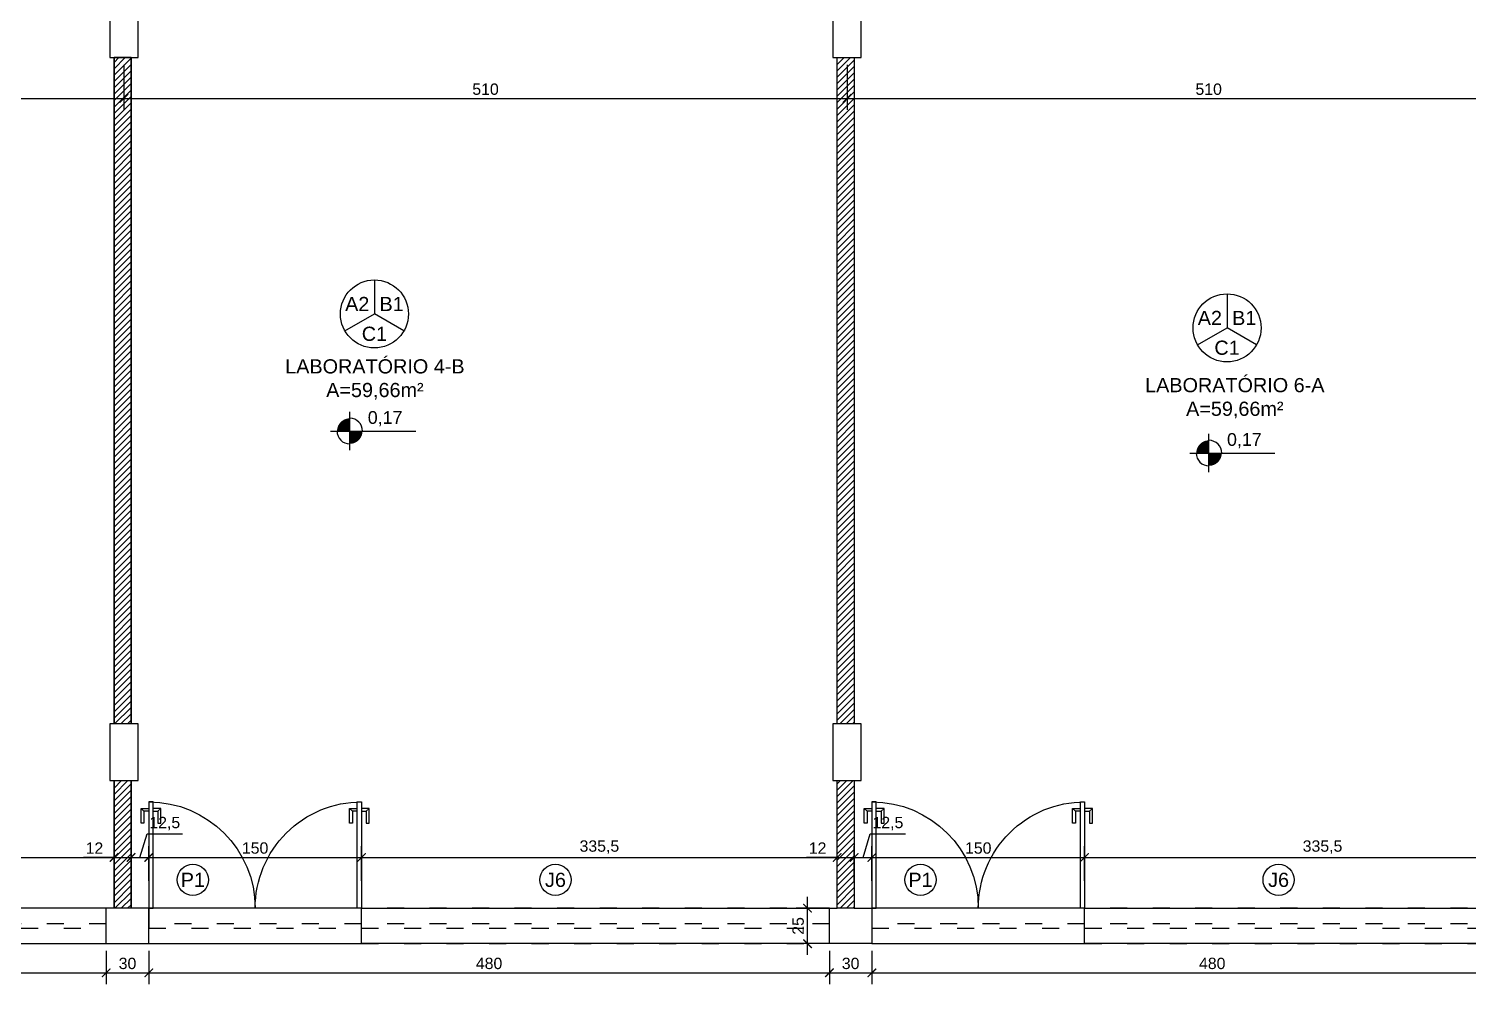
# Model space of a CAD drawing. Header units: millimetres. Extents: x 175 to 8625, y 306 to 3276.
# Drawn here: x 1997 to 3013, y 1422 to 2096 of the extents above; entities that cross this region are included whole.
import ezdxf
from ezdxf.enums import TextEntityAlignment as Align

# ---------------------------------------------------------------- set-up
doc = ezdxf.new("R2010")
doc.units = ezdxf.units.MM
doc.linetypes.add('ACAD_ISO03W100', pattern=[30, 12, -18])
for name, color, linetype in [('CONSTRUIR - CARTONADO', 161, 'Continuous'), ('COTA', 8, 'Continuous'), ('Esquadrias', 4, 'Continuous'), ('Estrutura', 49, 'Continuous'), ('LEGENDA', 7, 'Continuous'), ('PAREDE', 5, 'Continuous'), ('SOLEIRA', 8, 'Continuous'), ('Texto', 7, 'Continuous')]:
    doc.layers.add(name, color=color, linetype=linetype)
doc.styles.add('ARIAL', font='Arial.ttf')
doc.dimstyles.new('COTA 50', dxfattribs={"dimscale": 0.5, "dimtxt": 16, "dimasz": 12, "dimexe": 16, "dimexo": 10, "dimgap": 5, "dimtad": 1, "dimrnd": 0.5, "dimtxsty": 'ARIAL', "dimblk": 'ARCHTICK', "dimcen": 2.5, "dimdle": 16, "dimclrd": 8, "dimclre": 8, "dimclrt": 7, "dimadec": 0, "dimazin": 0, "dimtfac": 1, "dimtmove": 1, "dimatfit": 3, "dimfxl": 1, "dimarcsym": 0})

# ---------------------------------------------------------------- blocks, each defined once
blk = doc.blocks.new('P150')
at = {"color": 8}
for p, q in [((60, 155.5), (70.4, 155.5)), ((60, 153.4), (60, 155.5)), ((68.4, 153.4), (60, 153.4)), ((68.4, 153.4), (70.4, 155.5)), ((68.4, 150), (68.4, 153.4)), ((70.4, 155.5), (70.4, 150)), ((60, 143.6), (60, 141.5)), ((68.4, 143.6), (60, 143.6)), ((70.4, 150), (68.4, 150)), ((68.4, 147), (68.4, 143.6)), ((68.4, 143.6), (70.4, 141.5)), ((70.4, 141.5), (70.4, 147)), ((60, 141.5), (70.4, 141.5)), ((60, 8.5), (70.4, 8.5)), ((60, 6.4), (60, 8.5)), ((68.4, 6.4), (60, 6.4)), ((68.4, 6.4), (70.4, 8.5)), ((68.4, 3), (68.4, 6.4)), ((70.4, 0), (68.4, 0)), ((68.4, 0), (68.4, -3.4)), ((70.4, 8.5), (70.4, 3)), ((70.4, -5.5), (70.4, 0)), ((60, -3.4), (60, -5.5)), ((68.4, -3.4), (60, -3.4)), ((60, -5.5), (70.4, -5.5)), ((68.4, -3.4), (70.4, -5.5))]:
    blk.add_line(p, q, dxfattribs=at)
for p, q in [((0, 150), (0, 147)), ((75, 150), (0, 150)), ((0, 147), (75, 147)), ((75, 147), (75, 150)), ((0, 3), (75, 3)), ((0, 0), (0, 3)), ((75, 0), (0, 0)), ((75, 3), (75, 0))]:
    blk.add_line(p, q)
for centre, start, end in [((0, 150), 270, 0), ((0, 0), 0, 90)]:
    blk.add_arc(centre, 75, start, end, dxfattribs=at)
blk = doc.blocks.new('IND.ESQ.')
at = {"layer": 'Texto'}
blk.add_circle((0, 0), 5.5, dxfattribs=at)
at = {"layer": 'Texto', "style": 'ARIAL'}
blk.add_attdef('PP', text='', height=5, dxfattribs=at).set_placement((0, 0), align=Align.MIDDLE_CENTER)
blk = doc.blocks.new('A$C1DFB60F3')
at = {"layer": 'Texto', "color": 0, "linetype": 'ByBlock'}
for p, q in [((0, -13.5), (0, 13.5)), ((-13.5, 0), (46.5, 0))]:
    blk.add_line(p, q, dxfattribs=at)
at = {"layer": 'Texto', "color": 0, "linetype": 'ByBlock', "const_width": 9}
for points in [[(-4.5, 0, -0.414214), (0, 4.5, -0.618034)], [(0, -4.5, 0.414214), (4.5, 0, 0.618034)]]:
    blk.add_lwpolyline(points, format="xyb", dxfattribs=at)
at = {"layer": 'Texto', "color": 0, "linetype": 'ByBlock'}
for start, end in [(0, 90), (180, 270)]:
    blk.add_arc((0, 0), 9, start, end, dxfattribs=at)
at = {"layer": 'Texto', "color": 0, "linetype": 'ByBlock', "style": 'ARIAL'}
blk.add_attdef('0,00', (12.7, 5.1), '', height=9, dxfattribs=at)
blk = doc.blocks.new('PIZZA')
at = {"layer": 'Texto'}
for points in [[(0, 12), (0, 0)], [(-10.39, -6), (0, 0)], [(10.39, -6), (0, 0)]]:
    blk.add_lwpolyline(points, dxfattribs=at)
blk.add_circle((0, 0), 12, dxfattribs=at)
at = {"layer": 'Texto', "style": 'ARIAL'}
for tag, p in [('A1', (-6.06, 3.5)), ('B1', (6.06, 3.5)), ('C1', (0, -7))]:
    blk.add_attdef(tag, text='', height=5, dxfattribs=at).set_placement(p, align=Align.MIDDLE_CENTER)
blk = doc.blocks.new('_ArchTick')
at = {"layer": 'Texto', "color": 0, "const_width": 0.15}
blk.add_lwpolyline([(-0.5, -0.5), (0.5, 0.5)], dxfattribs=at)
blk = doc.blocks.new('*D78')
at = {"layer": 'COTA', "color": 8, "lineweight": -2, "transparency": 16777216}
for p, q in [((2546.7, 1442.6), (2546.7, 1483.6)), ((2557.1, 1475.6), (2538.7, 1475.6)), ((2557.1, 1450.6), (2538.7, 1450.6))]:
    blk.add_line(p, q, dxfattribs=at)
at = {"layer": 'Defpoints', "color": 0, "lineweight": -3, "transparency": 16777216}
for p in [(2546.7, 1475.6), (2562.1, 1475.6), (2562.1, 1450.6)]:
    blk.add_point(p, dxfattribs=at)
at = {"layer": 'COTA', "color": 8, "lineweight": -2, "transparency": 16777216, "xscale": 6, "yscale": 6, "zscale": 6}
for p, rotation in [((2546.7, 1475.6), 90), ((2546.7, 1450.6), 270)]:
    blk.add_blockref('_ArchTick', p, dxfattribs=dict(at, rotation=rotation))
at = {"layer": 'COTA', "color": 7, "lineweight": -2, "transparency": 16777216, "insert": (2540.1, 1463.1), "char_height": 8, "attachment_point": 5, "rotation": 90, "style": 'ARIAL'}
blk.add_mtext('25', dxfattribs=at)
blk = doc.blocks.new('*D147')
at = {"layer": 'COTA', "color": 8, "lineweight": -2, "transparency": 16777216}
for p, q in [((2057.6, 1494.8), (2057.6, 1519.4)), ((1714.1, 1511.4), (2065.6, 1511.4)), ((1722.1, 1508.1), (1722.1, 1503.4))]:
    blk.add_line(p, q, dxfattribs=at)
at = {"layer": 'Defpoints', "color": 0, "lineweight": -3, "transparency": 16777216}
for p in [(1722.1, 1513.1), (2057.6, 1511.4), (2057.6, 1489.8)]:
    blk.add_point(p, dxfattribs=at)
at = {"layer": 'COTA', "color": 8, "lineweight": -2, "transparency": 16777216, "xscale": 6, "yscale": 6, "zscale": 6, "rotation": 180}
blk.add_blockref('_ArchTick', (1722.1, 1511.4), dxfattribs=at)
at = {"layer": 'COTA', "color": 8, "lineweight": -2, "transparency": 16777216, "xscale": 6, "yscale": 6, "zscale": 6}
blk.add_blockref('_ArchTick', (2057.6, 1511.4), dxfattribs=at)
at = {"layer": 'COTA', "color": 7, "lineweight": -2, "transparency": 16777216, "insert": (1889.9, 1518.7), "char_height": 8, "attachment_point": 5, "style": 'ARIAL'}
blk.add_mtext('335,5', dxfattribs=at)
blk = doc.blocks.new('*D148')
at = {"layer": 'COTA', "color": 8, "lineweight": -2, "transparency": 16777216}
for p, q in [((2057.6, 1494.8), (2057.6, 1519.4)), ((2069.6, 1494.8), (2069.6, 1519.4)), ((2057.6, 1511.4), (2036, 1511.4)), ((2049.6, 1511.4), (2077.6, 1511.4))]:
    blk.add_line(p, q, dxfattribs=at)
at = {"layer": 'Defpoints', "color": 0, "lineweight": -3, "transparency": 16777216}
for p in [(2069.6, 1511.4), (2057.6, 1489.8), (2069.6, 1489.8)]:
    blk.add_point(p, dxfattribs=at)
at = {"layer": 'COTA', "color": 8, "lineweight": -2, "transparency": 16777216, "xscale": 6, "yscale": 6, "zscale": 6, "rotation": 180}
blk.add_blockref('_ArchTick', (2057.6, 1511.4), dxfattribs=at)
at = {"layer": 'COTA', "color": 8, "lineweight": -2, "transparency": 16777216, "xscale": 6, "yscale": 6, "zscale": 6}
blk.add_blockref('_ArchTick', (2069.6, 1511.4), dxfattribs=at)
at = {"layer": 'COTA', "color": 7, "lineweight": -2, "transparency": 16777216, "insert": (2043.8, 1518), "char_height": 8, "attachment_point": 5, "style": 'ARIAL'}
blk.add_mtext('12', dxfattribs=at)
blk = doc.blocks.new('*D149')
at = {"layer": 'COTA', "color": 8, "lineweight": -2, "transparency": 16777216}
for p, q in [((2075.9, 1511.4), (2080.9, 1528)), ((2080.9, 1528), (2105.9, 1528)), ((2069.6, 1494.8), (2069.6, 1519.4)), ((2082.1, 1494.8), (2082.1, 1519.4)), ((2061.6, 1511.4), (2090.1, 1511.4))]:
    blk.add_line(p, q, dxfattribs=at)
at = {"layer": 'Defpoints', "color": 0, "lineweight": -3, "transparency": 16777216}
for p in [(2082.1, 1511.4), (2069.6, 1489.8), (2082.1, 1489.8)]:
    blk.add_point(p, dxfattribs=at)
at = {"layer": 'COTA', "color": 8, "lineweight": -2, "transparency": 16777216, "xscale": 6, "yscale": 6, "zscale": 6, "rotation": 180}
blk.add_blockref('_ArchTick', (2069.6, 1511.4), dxfattribs=at)
at = {"layer": 'COTA', "color": 8, "lineweight": -2, "transparency": 16777216, "xscale": 6, "yscale": 6, "zscale": 6}
blk.add_blockref('_ArchTick', (2082.1, 1511.4), dxfattribs=at)
at = {"layer": 'COTA', "color": 7, "lineweight": -2, "transparency": 16777216, "insert": (2093.4, 1535.3), "char_height": 8, "attachment_point": 5, "style": 'ARIAL'}
blk.add_mtext('12,5', dxfattribs=at)
blk = doc.blocks.new('*D150')
at = {"layer": 'COTA', "color": 8, "lineweight": -2, "transparency": 16777216}
for p, q in [((2082.1, 1494.8), (2082.1, 1519.4)), ((2232.1, 1494.8), (2232.1, 1519.4)), ((2074.1, 1511.4), (2240.1, 1511.4))]:
    blk.add_line(p, q, dxfattribs=at)
at = {"layer": 'Defpoints', "color": 0, "lineweight": -3, "transparency": 16777216}
for p in [(2232.1, 1511.4), (2082.1, 1489.8), (2232.1, 1489.8)]:
    blk.add_point(p, dxfattribs=at)
at = {"layer": 'COTA', "color": 8, "lineweight": -2, "transparency": 16777216, "xscale": 6, "yscale": 6, "zscale": 6, "rotation": 180}
blk.add_blockref('_ArchTick', (2082.1, 1511.4), dxfattribs=at)
at = {"layer": 'COTA', "color": 8, "lineweight": -2, "transparency": 16777216, "xscale": 6, "yscale": 6, "zscale": 6}
blk.add_blockref('_ArchTick', (2232.1, 1511.4), dxfattribs=at)
at = {"layer": 'COTA', "color": 7, "lineweight": -2, "transparency": 16777216, "insert": (2157.1, 1518), "char_height": 8, "attachment_point": 5, "style": 'ARIAL'}
blk.add_mtext('150', dxfattribs=at)
blk = doc.blocks.new('*D151')
at = {"layer": 'COTA', "color": 8, "lineweight": -2, "transparency": 16777216}
for p, q in [((2232.1, 1494.8), (2232.1, 1519.4)), ((2567.6, 1494.8), (2567.6, 1519.4)), ((2224.1, 1511.4), (2575.6, 1511.4))]:
    blk.add_line(p, q, dxfattribs=at)
at = {"layer": 'Defpoints', "color": 0, "lineweight": -3, "transparency": 16777216}
for p in [(2567.6, 1511.4), (2232.1, 1489.8), (2567.6, 1489.8)]:
    blk.add_point(p, dxfattribs=at)
at = {"layer": 'COTA', "color": 8, "lineweight": -2, "transparency": 16777216, "xscale": 6, "yscale": 6, "zscale": 6, "rotation": 180}
blk.add_blockref('_ArchTick', (2232.1, 1511.4), dxfattribs=at)
at = {"layer": 'COTA', "color": 8, "lineweight": -2, "transparency": 16777216, "xscale": 6, "yscale": 6, "zscale": 6}
blk.add_blockref('_ArchTick', (2567.6, 1511.4), dxfattribs=at)
at = {"layer": 'COTA', "color": 7, "lineweight": -2, "transparency": 16777216, "insert": (2399.9, 1518.7), "char_height": 8, "attachment_point": 5, "style": 'ARIAL'}
blk.add_mtext('335,5', dxfattribs=at)
blk = doc.blocks.new('*D152')
at = {"layer": 'COTA', "color": 8, "lineweight": -2, "transparency": 16777216}
for p, q in [((2567.6, 1494.8), (2567.6, 1519.4)), ((2579.6, 1494.8), (2579.6, 1519.4)), ((2567.6, 1511.4), (2546, 1511.4)), ((2559.6, 1511.4), (2587.6, 1511.4))]:
    blk.add_line(p, q, dxfattribs=at)
at = {"layer": 'Defpoints', "color": 0, "lineweight": -3, "transparency": 16777216}
for p in [(2579.6, 1511.4), (2567.6, 1489.8), (2579.6, 1489.8)]:
    blk.add_point(p, dxfattribs=at)
at = {"layer": 'COTA', "color": 8, "lineweight": -2, "transparency": 16777216, "xscale": 6, "yscale": 6, "zscale": 6, "rotation": 180}
blk.add_blockref('_ArchTick', (2567.6, 1511.4), dxfattribs=at)
at = {"layer": 'COTA', "color": 8, "lineweight": -2, "transparency": 16777216, "xscale": 6, "yscale": 6, "zscale": 6}
blk.add_blockref('_ArchTick', (2579.6, 1511.4), dxfattribs=at)
at = {"layer": 'COTA', "color": 7, "lineweight": -2, "transparency": 16777216, "insert": (2553.8, 1518), "char_height": 8, "attachment_point": 5, "style": 'ARIAL'}
blk.add_mtext('12', dxfattribs=at)
blk = doc.blocks.new('*D153')
at = {"layer": 'COTA', "color": 8, "lineweight": -2, "transparency": 16777216}
for p, q in [((2585.9, 1511.4), (2590.9, 1528)), ((2590.9, 1528), (2615.9, 1528)), ((2579.6, 1494.8), (2579.6, 1519.4)), ((2592.1, 1494.8), (2592.1, 1519.4)), ((2571.6, 1511.4), (2600.1, 1511.4))]:
    blk.add_line(p, q, dxfattribs=at)
at = {"layer": 'Defpoints', "color": 0, "lineweight": -3, "transparency": 16777216}
for p in [(2592.1, 1511.4), (2579.6, 1489.8), (2592.1, 1489.8)]:
    blk.add_point(p, dxfattribs=at)
at = {"layer": 'COTA', "color": 8, "lineweight": -2, "transparency": 16777216, "xscale": 6, "yscale": 6, "zscale": 6, "rotation": 180}
blk.add_blockref('_ArchTick', (2579.6, 1511.4), dxfattribs=at)
at = {"layer": 'COTA', "color": 8, "lineweight": -2, "transparency": 16777216, "xscale": 6, "yscale": 6, "zscale": 6}
blk.add_blockref('_ArchTick', (2592.1, 1511.4), dxfattribs=at)
at = {"layer": 'COTA', "color": 7, "lineweight": -2, "transparency": 16777216, "insert": (2603.4, 1535.3), "char_height": 8, "attachment_point": 5, "style": 'ARIAL'}
blk.add_mtext('12,5', dxfattribs=at)
blk = doc.blocks.new('*D154')
at = {"layer": 'COTA', "color": 8, "lineweight": -2, "transparency": 16777216}
for p, q in [((2592.1, 1494.8), (2592.1, 1519.4)), ((2742.1, 1494.8), (2742.1, 1519.4)), ((2584.1, 1511.4), (2750.1, 1511.4))]:
    blk.add_line(p, q, dxfattribs=at)
at = {"layer": 'Defpoints', "color": 0, "lineweight": -3, "transparency": 16777216}
for p in [(2742.1, 1511.4), (2592.1, 1489.8), (2742.1, 1489.8)]:
    blk.add_point(p, dxfattribs=at)
at = {"layer": 'COTA', "color": 8, "lineweight": -2, "transparency": 16777216, "xscale": 6, "yscale": 6, "zscale": 6, "rotation": 180}
blk.add_blockref('_ArchTick', (2592.1, 1511.4), dxfattribs=at)
at = {"layer": 'COTA', "color": 8, "lineweight": -2, "transparency": 16777216, "xscale": 6, "yscale": 6, "zscale": 6}
blk.add_blockref('_ArchTick', (2742.1, 1511.4), dxfattribs=at)
at = {"layer": 'COTA', "color": 7, "lineweight": -2, "transparency": 16777216, "insert": (2667.1, 1518), "char_height": 8, "attachment_point": 5, "style": 'ARIAL'}
blk.add_mtext('150', dxfattribs=at)
blk = doc.blocks.new('*D155')
at = {"layer": 'COTA', "color": 8, "lineweight": -2, "transparency": 16777216}
for p, q in [((2742.1, 1494.8), (2742.1, 1519.4)), ((3077.6, 1494.8), (3077.6, 1519.4)), ((2734.1, 1511.4), (3085.6, 1511.4))]:
    blk.add_line(p, q, dxfattribs=at)
at = {"layer": 'Defpoints', "color": 0, "lineweight": -3, "transparency": 16777216}
for p in [(3077.6, 1511.4), (2742.1, 1489.8), (3077.6, 1489.8)]:
    blk.add_point(p, dxfattribs=at)
at = {"layer": 'COTA', "color": 8, "lineweight": -2, "transparency": 16777216, "xscale": 6, "yscale": 6, "zscale": 6, "rotation": 180}
blk.add_blockref('_ArchTick', (2742.1, 1511.4), dxfattribs=at)
at = {"layer": 'COTA', "color": 8, "lineweight": -2, "transparency": 16777216, "xscale": 6, "yscale": 6, "zscale": 6}
blk.add_blockref('_ArchTick', (3077.6, 1511.4), dxfattribs=at)
at = {"layer": 'COTA', "color": 7, "lineweight": -2, "transparency": 16777216, "insert": (2909.9, 1518.7), "char_height": 8, "attachment_point": 5, "style": 'ARIAL'}
blk.add_mtext('335,5', dxfattribs=at)
blk = doc.blocks.new('*D181')
at = {"layer": 'COTA', "color": 8, "lineweight": -2, "transparency": 16777216}
for p, q in [((1572.1, 1445.6), (1572.1, 1422)), ((2052.1, 1445.6), (2052.1, 1422)), ((1564.1, 1430), (2060.1, 1430))]:
    blk.add_line(p, q, dxfattribs=at)
at = {"layer": 'Defpoints', "color": 0, "lineweight": -3, "transparency": 16777216}
for p in [(1572.1, 1450.6), (2052.1, 1450.6), (2052.1, 1430)]:
    blk.add_point(p, dxfattribs=at)
at = {"layer": 'COTA', "color": 8, "lineweight": -2, "transparency": 16777216, "xscale": 6, "yscale": 6, "zscale": 6, "rotation": 180}
blk.add_blockref('_ArchTick', (1572.1, 1430), dxfattribs=at)
at = {"layer": 'COTA', "color": 8, "lineweight": -2, "transparency": 16777216, "xscale": 6, "yscale": 6, "zscale": 6}
blk.add_blockref('_ArchTick', (2052.1, 1430), dxfattribs=at)
at = {"layer": 'COTA', "color": 7, "lineweight": -2, "transparency": 16777216, "insert": (1812.1, 1436.6), "char_height": 8, "attachment_point": 5, "style": 'ARIAL'}
blk.add_mtext('480', dxfattribs=at)
blk = doc.blocks.new('*D182')
at = {"layer": 'COTA', "color": 8, "lineweight": -2, "transparency": 16777216}
for p, q in [((2052.1, 1445.6), (2052.1, 1422)), ((2082.1, 1445.6), (2082.1, 1422)), ((2044.1, 1430), (2090.1, 1430))]:
    blk.add_line(p, q, dxfattribs=at)
at = {"layer": 'Defpoints', "color": 0, "lineweight": -3, "transparency": 16777216}
for p in [(2052.1, 1450.6), (2082.1, 1450.6), (2082.1, 1430)]:
    blk.add_point(p, dxfattribs=at)
at = {"layer": 'COTA', "color": 8, "lineweight": -2, "transparency": 16777216, "xscale": 6, "yscale": 6, "zscale": 6, "rotation": 180}
blk.add_blockref('_ArchTick', (2052.1, 1430), dxfattribs=at)
at = {"layer": 'COTA', "color": 8, "lineweight": -2, "transparency": 16777216, "xscale": 6, "yscale": 6, "zscale": 6}
blk.add_blockref('_ArchTick', (2082.1, 1430), dxfattribs=at)
at = {"layer": 'COTA', "color": 7, "lineweight": -2, "transparency": 16777216, "insert": (2067.1, 1436.6), "char_height": 8, "attachment_point": 5, "style": 'ARIAL'}
blk.add_mtext('30', dxfattribs=at)
blk = doc.blocks.new('*D183')
at = {"layer": 'COTA', "color": 8, "lineweight": -2, "transparency": 16777216}
for p, q in [((2082.1, 1445.6), (2082.1, 1422)), ((2562.1, 1445.6), (2562.1, 1422)), ((2074.1, 1430), (2570.1, 1430))]:
    blk.add_line(p, q, dxfattribs=at)
at = {"layer": 'Defpoints', "color": 0, "lineweight": -3, "transparency": 16777216}
for p in [(2082.1, 1450.6), (2562.1, 1450.6), (2562.1, 1430)]:
    blk.add_point(p, dxfattribs=at)
at = {"layer": 'COTA', "color": 8, "lineweight": -2, "transparency": 16777216, "xscale": 6, "yscale": 6, "zscale": 6, "rotation": 180}
blk.add_blockref('_ArchTick', (2082.1, 1430), dxfattribs=at)
at = {"layer": 'COTA', "color": 8, "lineweight": -2, "transparency": 16777216, "xscale": 6, "yscale": 6, "zscale": 6}
blk.add_blockref('_ArchTick', (2562.1, 1430), dxfattribs=at)
at = {"layer": 'COTA', "color": 7, "lineweight": -2, "transparency": 16777216, "insert": (2322.1, 1436.6), "char_height": 8, "attachment_point": 5, "style": 'ARIAL'}
blk.add_mtext('480', dxfattribs=at)
blk = doc.blocks.new('*D184')
at = {"layer": 'COTA', "color": 8, "lineweight": -2, "transparency": 16777216}
for p, q in [((2562.1, 1445.6), (2562.1, 1422)), ((2592.1, 1445.6), (2592.1, 1422)), ((2554.1, 1430), (2600.1, 1430))]:
    blk.add_line(p, q, dxfattribs=at)
at = {"layer": 'Defpoints', "color": 0, "lineweight": -3, "transparency": 16777216}
for p in [(2562.1, 1450.6), (2592.1, 1450.6), (2592.1, 1430)]:
    blk.add_point(p, dxfattribs=at)
at = {"layer": 'COTA', "color": 8, "lineweight": -2, "transparency": 16777216, "xscale": 6, "yscale": 6, "zscale": 6, "rotation": 180}
blk.add_blockref('_ArchTick', (2562.1, 1430), dxfattribs=at)
at = {"layer": 'COTA', "color": 8, "lineweight": -2, "transparency": 16777216, "xscale": 6, "yscale": 6, "zscale": 6}
blk.add_blockref('_ArchTick', (2592.1, 1430), dxfattribs=at)
at = {"layer": 'COTA', "color": 7, "lineweight": -2, "transparency": 16777216, "insert": (2577.1, 1436.6), "char_height": 8, "attachment_point": 5, "style": 'ARIAL'}
blk.add_mtext('30', dxfattribs=at)
blk = doc.blocks.new('*D185')
at = {"layer": 'COTA', "color": 8, "lineweight": -2, "transparency": 16777216}
for p, q in [((2592.1, 1445.6), (2592.1, 1422)), ((3072.1, 1445.6), (3072.1, 1422)), ((2584.1, 1430), (3080.1, 1430))]:
    blk.add_line(p, q, dxfattribs=at)
at = {"layer": 'Defpoints', "color": 0, "lineweight": -3, "transparency": 16777216}
for p in [(2592.1, 1450.6), (3072.1, 1450.6), (3072.1, 1430)]:
    blk.add_point(p, dxfattribs=at)
at = {"layer": 'COTA', "color": 8, "lineweight": -2, "transparency": 16777216, "xscale": 6, "yscale": 6, "zscale": 6, "rotation": 180}
blk.add_blockref('_ArchTick', (2592.1, 1430), dxfattribs=at)
at = {"layer": 'COTA', "color": 8, "lineweight": -2, "transparency": 16777216, "xscale": 6, "yscale": 6, "zscale": 6}
blk.add_blockref('_ArchTick', (3072.1, 1430), dxfattribs=at)
at = {"layer": 'COTA', "color": 7, "lineweight": -2, "transparency": 16777216, "insert": (2832.1, 1436.6), "char_height": 8, "attachment_point": 5, "style": 'ARIAL'}
blk.add_mtext('480', dxfattribs=at)
blk = doc.blocks.new('*D269')
at = {"layer": 'COTA', "color": 8, "lineweight": -2, "transparency": 16777216}
for p, q in [((1554.6, 2070.6), (1554.6, 2038.8)), ((2064.6, 2070.6), (2064.6, 2038.8)), ((1546.6, 2046.8), (2072.6, 2046.8))]:
    blk.add_line(p, q, dxfattribs=at)
at = {"layer": 'Defpoints', "color": 0, "lineweight": -3, "transparency": 16777216}
for p in [(1554.6, 2075.6), (2064.6, 2075.6), (2064.6, 2046.8)]:
    blk.add_point(p, dxfattribs=at)
at = {"layer": 'COTA', "color": 8, "lineweight": -2, "transparency": 16777216, "xscale": 6, "yscale": 6, "zscale": 6, "rotation": 180}
blk.add_blockref('_ArchTick', (1554.6, 2046.8), dxfattribs=at)
at = {"layer": 'COTA', "color": 8, "lineweight": -2, "transparency": 16777216, "xscale": 6, "yscale": 6, "zscale": 6}
blk.add_blockref('_ArchTick', (2064.6, 2046.8), dxfattribs=at)
at = {"layer": 'COTA', "color": 7, "lineweight": -2, "transparency": 16777216, "insert": (1809.6, 2053.3), "char_height": 8, "attachment_point": 5, "style": 'ARIAL'}
blk.add_mtext('510', dxfattribs=at)
blk = doc.blocks.new('*D270')
at = {"layer": 'COTA', "color": 8, "lineweight": -2, "transparency": 16777216}
for p, q in [((2064.6, 2070.6), (2064.6, 2038.8)), ((2574.6, 2070.6), (2574.6, 2038.8)), ((2056.6, 2046.8), (2582.6, 2046.8))]:
    blk.add_line(p, q, dxfattribs=at)
at = {"layer": 'Defpoints', "color": 0, "lineweight": -3, "transparency": 16777216}
for p in [(2064.6, 2075.6), (2574.6, 2075.6), (2574.6, 2046.8)]:
    blk.add_point(p, dxfattribs=at)
at = {"layer": 'COTA', "color": 8, "lineweight": -2, "transparency": 16777216, "xscale": 6, "yscale": 6, "zscale": 6, "rotation": 180}
blk.add_blockref('_ArchTick', (2064.6, 2046.8), dxfattribs=at)
at = {"layer": 'COTA', "color": 8, "lineweight": -2, "transparency": 16777216, "xscale": 6, "yscale": 6, "zscale": 6}
blk.add_blockref('_ArchTick', (2574.6, 2046.8), dxfattribs=at)
at = {"layer": 'COTA', "color": 7, "lineweight": -2, "transparency": 16777216, "insert": (2319.6, 2053.3), "char_height": 8, "attachment_point": 5, "style": 'ARIAL'}
blk.add_mtext('510', dxfattribs=at)
blk = doc.blocks.new('*D271')
at = {"layer": 'COTA', "color": 8, "lineweight": -2, "transparency": 16777216}
for p, q in [((2574.6, 2070.6), (2574.6, 2038.8)), ((3084.6, 2070.6), (3084.6, 2038.8)), ((2566.6, 2046.8), (3092.6, 2046.8))]:
    blk.add_line(p, q, dxfattribs=at)
at = {"layer": 'Defpoints', "color": 0, "lineweight": -3, "transparency": 16777216}
for p in [(2574.6, 2075.6), (3084.6, 2075.6), (3084.6, 2046.8)]:
    blk.add_point(p, dxfattribs=at)
at = {"layer": 'COTA', "color": 8, "lineweight": -2, "transparency": 16777216, "xscale": 6, "yscale": 6, "zscale": 6, "rotation": 180}
blk.add_blockref('_ArchTick', (2574.6, 2046.8), dxfattribs=at)
at = {"layer": 'COTA', "color": 8, "lineweight": -2, "transparency": 16777216, "xscale": 6, "yscale": 6, "zscale": 6}
blk.add_blockref('_ArchTick', (3084.6, 2046.8), dxfattribs=at)
at = {"layer": 'COTA', "color": 7, "lineweight": -2, "transparency": 16777216, "insert": (2829.6, 2053.3), "char_height": 8, "attachment_point": 5, "style": 'ARIAL'}
blk.add_mtext('510', dxfattribs=at)

msp = doc.modelspace()

# ---------------------------------------------------------------- hatches: boundary and pattern name
at = {"layer": 'CONSTRUIR - CARTONADO'}
h = msp.add_hatch(dxfattribs=at)
h.set_pattern_fill('ANSI31', color=256, style=0)
h.set_pattern_definition([(45, (522.1333, -2175.3423), (-2.245064, 2.245064), [])])
h.paths.add_polyline_path([(2057.633, 1605.603), (2069.633, 1605.603), (2069.633, 2075.603), (2057.633, 2075.603)])
h.paths.add_polyline_path([(2069.633, 1565.603), (2057.633, 1565.603), (2057.633, 1475.603), (2069.633, 1475.603)])
h = msp.add_hatch(dxfattribs=at)
h.set_pattern_fill('ANSI31', color=256, style=0)
h.set_pattern_definition([(45, (2569.6333, 1475.6033), (-2.245064, 2.245064), [])])
h.paths.add_polyline_path([(2567.633, 1605.603), (2579.633, 1605.603), (2579.633, 2075.603), (2567.633, 2075.603)])
h.paths.add_polyline_path([(2579.633, 1565.603), (2567.633, 1565.603), (2567.633, 1475.603), (2579.633, 1475.603)])

# ---------------------------------------------------------------- linework, layer by layer
for points in [[(2057.633, 1605.603), (2057.633, 2075.603), (2069.633, 2075.603), (2069.633, 1605.603)], [(2567.633, 1605.603), (2567.633, 2075.603), (2579.633, 2075.603), (2579.633, 1605.603)], [(2069.633, 1565.603), (2069.633, 1475.603), (2057.633, 1475.603), (2057.633, 1565.603)], [(2579.633, 1565.603), (2579.633, 1475.603), (2567.633, 1475.603), (2567.633, 1565.603)]]:
    msp.add_lwpolyline(points, dxfattribs=at)
at = {"layer": 'Esquadrias', "linetype": 'ACAD_ISO03W100'}
for points in [[(2052.133, 1475.603), (1572.133, 1475.603), (1572.133, 1450.603), (2052.133, 1450.603)], [(2562.133, 1475.603), (2082.133, 1475.603), (2082.133, 1450.603), (2562.133, 1450.603)], [(3072.133, 1475.603), (2592.133, 1475.603), (2592.133, 1450.603), (3072.133, 1450.603)], [(1572.133, 1461.603), (2052.133, 1461.603), (2052.133, 1464.603), (1572.133, 1464.603)], [(2082.133, 1461.603), (2562.133, 1461.603), (2562.133, 1464.603), (2082.133, 1464.603)], [(2592.133, 1461.603), (3072.133, 1461.603), (3072.133, 1464.603), (2592.133, 1464.603)]]:
    msp.add_lwpolyline(points, close=True, dxfattribs=at)
at = {"layer": 'Estrutura', "linetype": 'Continuous'}
for points in [[(2054.634, 2075.603), (2074.634, 2075.603), (2074.634, 2115.603), (2054.634, 2115.603), (2054.634, 2075.603)], [(2564.633, 2075.603), (2584.633, 2075.603), (2584.633, 2115.603), (2564.633, 2115.603), (2564.633, 2075.603)], [(2054.634, 1565.603), (2074.634, 1565.603), (2074.634, 1605.603), (2054.634, 1605.603), (2054.634, 1565.603)], [(2564.633, 1565.603), (2584.633, 1565.603), (2584.633, 1605.603), (2564.633, 1605.603), (2564.633, 1565.603)]]:
    msp.add_lwpolyline(points, dxfattribs=at)
at = {"layer": 'PAREDE', "linetype": 'Continuous'}
for points in [[(2069.633, 1605.603), (2069.633, 2075.603), (2057.633, 2075.603), (2057.633, 1605.603)], [(2567.633, 1605.603), (2567.633, 2075.603)], [(2579.633, 2075.603), (2579.633, 1605.603)], [(2057.633, 1565.603), (2057.633, 1475.603), (1722.133, 1475.603), (1722.133, 1450.603), (2082.133, 1450.603), (2082.133, 1475.603), (2069.633, 1475.603), (2069.633, 1565.603)], [(2579.633, 1565.603), (2579.633, 1475.603), (2592.133, 1475.603), (2592.133, 1450.603), (2232.133, 1450.603), (2232.133, 1475.603), (2567.633, 1475.603), (2567.633, 1565.603)], [(3102.133, 1475.603), (3102.133, 1450.603), (2742.133, 1450.603), (2742.133, 1475.603), (3077.633, 1475.603), (3077.633, 1565.603)]]:
    msp.add_lwpolyline(points, dxfattribs=at)
at = {"layer": 'PAREDE'}
for points in [[(2052.133, 1450.603), (2052.133, 1475.603)], [(2562.133, 1450.603), (2562.133, 1475.603)]]:
    msp.add_lwpolyline(points, dxfattribs=at)
at = {"layer": 'SOLEIRA'}
for points in [[(2232.133, 1475.603), (2082.133, 1475.603)], [(2742.133, 1475.603), (2592.133, 1475.603)], [(2082.133, 1450.603), (2232.133, 1450.603)], [(2592.133, 1450.603), (2742.133, 1450.603)]]:
    msp.add_lwpolyline(points, dxfattribs=at)

# ---------------------------------------------------------------- block references
at = {"layer": 'Esquadrias', "xscale": -1, "rotation": 270}
for p in [(2082.133, 1475.603), (2592.133, 1475.603)]:
    msp.add_blockref('P150', p, dxfattribs=at)
at = {"layer": 'LEGENDA'}
for p in [(2223.857, 1812.16), (2829.823, 1796.64)]:
    msp.add_blockref('A$C1DFB60F3', p, dxfattribs=at).add_auto_attribs({'0,00': '0,17'})
at = {"layer": 'LEGENDA', "xscale": 2, "yscale": 2, "zscale": 2}
for p, values in [((2113.176, 1495.603), {'PP': 'P1'}), ((2368.92, 1495.603), {'PP': 'J6'}), ((2626.359, 1495.603), {'PP': 'P1'}), ((2878.92, 1495.603), {'PP': 'J6'})]:
    msp.add_blockref('IND.ESQ.', p, dxfattribs=at).add_auto_attribs(values)
at = {"layer": 'Texto', "xscale": 2, "yscale": 2, "zscale": 2}
for p in [(2241.249, 1894.809), (2842.555, 1884.977)]:
    msp.add_blockref('PIZZA', p, dxfattribs=at).add_auto_attribs({'C1': 'C1', 'B1': 'B1', 'A1': 'A2'})

# ---------------------------------------------------------------- texts
at = {"layer": 'Texto', "char_height": 10, "attachment_point": 2, "style": 'ARIAL'}
for s, insert, width in [('LABORATÓRIO 4-B A=59,66m²', (2241.579, 1862.821), 126.53479), ('LABORATÓRIO 6-A A=59,66m²', (2848.031, 1849.589), 126.55525)]:
    msp.add_mtext(s, dxfattribs=dict(at, insert=insert, width=width))

# ---------------------------------------------------------------- dimensions: what is measured, and where the dimension line sits
at = {"layer": 'COTA'}
for base, p1, p2, picture, middle in [((2064.634, 2046.751), (1554.634, 2075.603), (2064.634, 2075.603), '*D269', (1809.634, 2053.335)), ((2574.633, 2046.751), (2064.634, 2075.603), (2574.633, 2075.603), '*D270', (2319.634, 2053.335)), ((3084.633, 2046.751), (2574.633, 2075.603), (3084.633, 2075.603), '*D271', (2829.633, 2053.335)), ((2082.133, 1511.436), (2069.633, 1489.793), (2082.133, 1489.793), '*D149', (2083.351, 1535.302)), ((2592.133, 1511.436), (2579.633, 1489.793), (2592.133, 1489.793), '*D153', (2593.351, 1535.302)), ((2057.633, 1511.436), (1722.133, 1513.103), (2057.633, 1489.793), '*D147', (1889.883, 1518.744)), ((2232.133, 1511.436), (2082.133, 1489.793), (2232.133, 1489.793), '*D150', (2157.133, 1518.021)), ((2567.633, 1511.436), (2232.133, 1489.793), (2567.633, 1489.793), '*D151', (2399.883, 1518.744)), ((2742.133, 1511.436), (2592.133, 1489.793), (2742.133, 1489.793), '*D154', (2667.133, 1518.021)), ((3077.633, 1511.436), (2742.133, 1489.793), (3077.633, 1489.793), '*D155', (2909.883, 1518.744)), ((2052.133, 1429.979), (1572.133, 1450.603), (2052.133, 1450.603), '*D181', (1812.133, 1436.563)), ((2082.133, 1429.979), (2052.133, 1450.603), (2082.133, 1450.603), '*D182', (2067.133, 1436.566)), ((2562.133, 1429.979), (2082.133, 1450.603), (2562.133, 1450.603), '*D183', (2322.133, 1436.563)), ((2592.133, 1429.979), (2562.133, 1450.603), (2592.133, 1450.603), '*D184', (2577.133, 1436.566)), ((3072.133, 1429.979), (2592.133, 1450.603), (3072.133, 1450.603), '*D185', (2832.133, 1436.563))]:
    dim = msp.add_linear_dim(base=base, p1=p1, p2=p2, dimstyle='COTA 50', dxfattribs=at)
    dim.commit()
    dim.dimension.update_dxf_attribs({"geometry": picture, "text_midpoint": middle})
for base, p1, p2, picture, middle in [((2069.633, 1511.436), (2057.633, 1489.793), (2069.633, 1489.793), '*D148', (2043.821, 1511.436)), ((2579.633, 1511.436), (2567.633, 1489.793), (2579.633, 1489.793), '*D152', (2553.821, 1511.436))]:
    dim = msp.add_linear_dim(base=base, p1=p1, p2=p2, dimstyle='COTA 50', dxfattribs=at)
    dim.commit()
    dim.dimension.update_dxf_attribs({"geometry": picture, "text_midpoint": middle, "dimtype": 160})
dim = msp.add_linear_dim(base=(2546.733, 1475.603), p1=(2562.133, 1450.603), p2=(2562.133, 1475.603), angle=90, dimstyle='COTA 50', dxfattribs=at)
dim.commit()
dim.dimension.update_dxf_attribs({"geometry": '*D78', "text_midpoint": (2540.148, 1463.103)})

doc.saveas('drawing.dxf')
